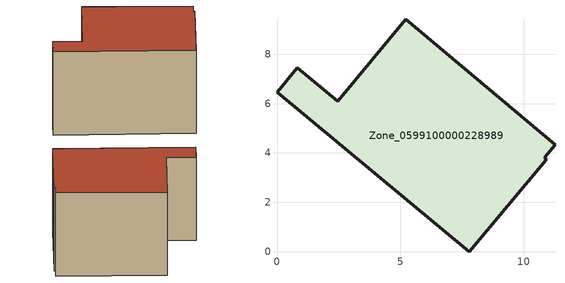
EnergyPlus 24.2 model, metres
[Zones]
Zone_0599100000228989
 floor ground (C_G): 10.9,3.73 7.79,0 0,6.46 0.83,7.44 2.46,6.09 5.22,9.41 11.26,4.33 10.85,3.82 z0
 wall outside (C_F): 2.46,6.09 0.83,7.44 0,6.46 7.79,0 10.9,3.73 10.85,3.82 11.26,4.33 5.22,9.41 2.46,6.09 z0:7.13
 roof outside (C_R): 7.79,0 10.9,3.73 10.85,3.82 11.26,4.33 5.22,9.41 2.46,6.09 0.83,7.44 0,6.46 z7.13
[BUILDING]
Pand.0599100000228989: North Axis=0; Terrain=City; Loads Convergence Tolerance Value=0.04; Temperature Convergence Tolerance Value=0.4; Solar Distribution=FullExterior; Maximum Number of Warmup Days=25; Minimum Number of Warmup Days=1
[Site:Location]
Rotterdam.The.Hague.AP_ZH_NLD Design_Conditions: Latitude=51.96; Longitude=4.45; Time Zone=1; Elevation=-4.5
[SITE:GROUNDTEMPERATURE:BUILDINGSURFACE]
18, 18, 18, 18, 18, 18, 18, 18, 18, 18, 18, 18
[MATERIAL] Thermal Absorptance=0.9; Solar Absorptance=0.7; Visible Absorptance=0.7
Name | Roughness | Thickness | Conductivity | Density | Specific Heat
G.TI.1946 | MediumSmooth | 0.15 | 1 | 540 | 1210
F.TI.1946 | Rough | 0.3 | 0.857143 | 1920 | 840
R.TI.1946 | MediumRough | 0.2 | 0.1 | 1500 | 1000
[CONSTRUCTION]
C_G: G.TI.1946
C_F: F.TI.1946
C_R: R.TI.1946
[ZONE]
Zone_0599100000228989: Type=1; Multiplier=1; Ceiling Height=Autocalculate; Volume=Autocalculate; Floor Area=autocalculate; Part of Total Floor Area=Yes
[ZONEINFILTRATION:DESIGNFLOWRATE]
Infil_Zone_0599100000228989: Zone or ZoneList or Space or SpaceList=Zone_0599100000228989; Schedule=AlwaysOn; Design Flow Rate Calculation Method=Flow/Area; Flow Rate per Floor Area=0.003; Constant Term Coefficient=1; Temperature Term Coefficient=0; Velocity Term Coefficient=0; Velocity Squared Term Coefficient=0
[HVACTEMPLATE:ZONE:IDEALLOADSAIRSYSTEM]
Zone_0599100000228989: Maximum Heating Supply Air Temperature=50; Minimum Cooling Supply Air Temperature=13; Maximum Heating Supply Air Humidity Ratio=0.0156; Minimum Cooling Supply Air Humidity Ratio=0.0077; Heating Limit=NoLimit; Cooling Limit=NoLimit; Dehumidification Control Type=ConstantSensibleHeatRatio; Cooling Sensible Heat Ratio=0.7; Dehumidification Setpoint=60; Humidification Control Type=None; Humidification Setpoint=30; Outdoor Air Method=None; Outdoor Air Flow Rate per Person=0.00944; Outdoor Air Flow Rate per Zone Floor Area=0; Outdoor Air Flow Rate per Zone=0; Demand Controlled Ventilation Type=None; Outdoor Air Economizer Type=NoEconomizer; Heat Recovery Type=None; Sensible Heat Recovery Effectiveness=0.7; Latent Heat Recovery Effectiveness=0.65
[ZONECONTROL:THERMOSTAT]
ThermostatControl_Zone_0599100000228989: Zone or ZoneList=Zone_0599100000228989; Control Type Schedule=DualSetpointControlType; Control 1=Thermostat_Zone_0599100000228989; Temperature Difference Between Cutout And Setpoint=0
[THERMOSTATSETPOINT:DUALSETPOINT]
Thermostat_Zone_0599100000228989: Heating Setpoint Temperature Schedule=HeatingSetpoint_Zone_0599100000228989; Cooling Setpoint Temperature Schedule=CoolingSetpoint_Zone_0599100000228989
[SCHEDULE:COMPACT]
HeatingSetpoint_Zone_0599100000228989: Through: 12/31, For: AllDays, Until: 24:00, 21
CoolingSetpoint_Zone_0599100000228989: Through: 12/31, For: AllDays, Until: 24:00, 24
DualSetpointControlType: Through: 12/31, For: AllDays, Until: 24:00, 4
AlwaysOn: Through: 12/31, For: AllDays, Until: 24:00, 1
